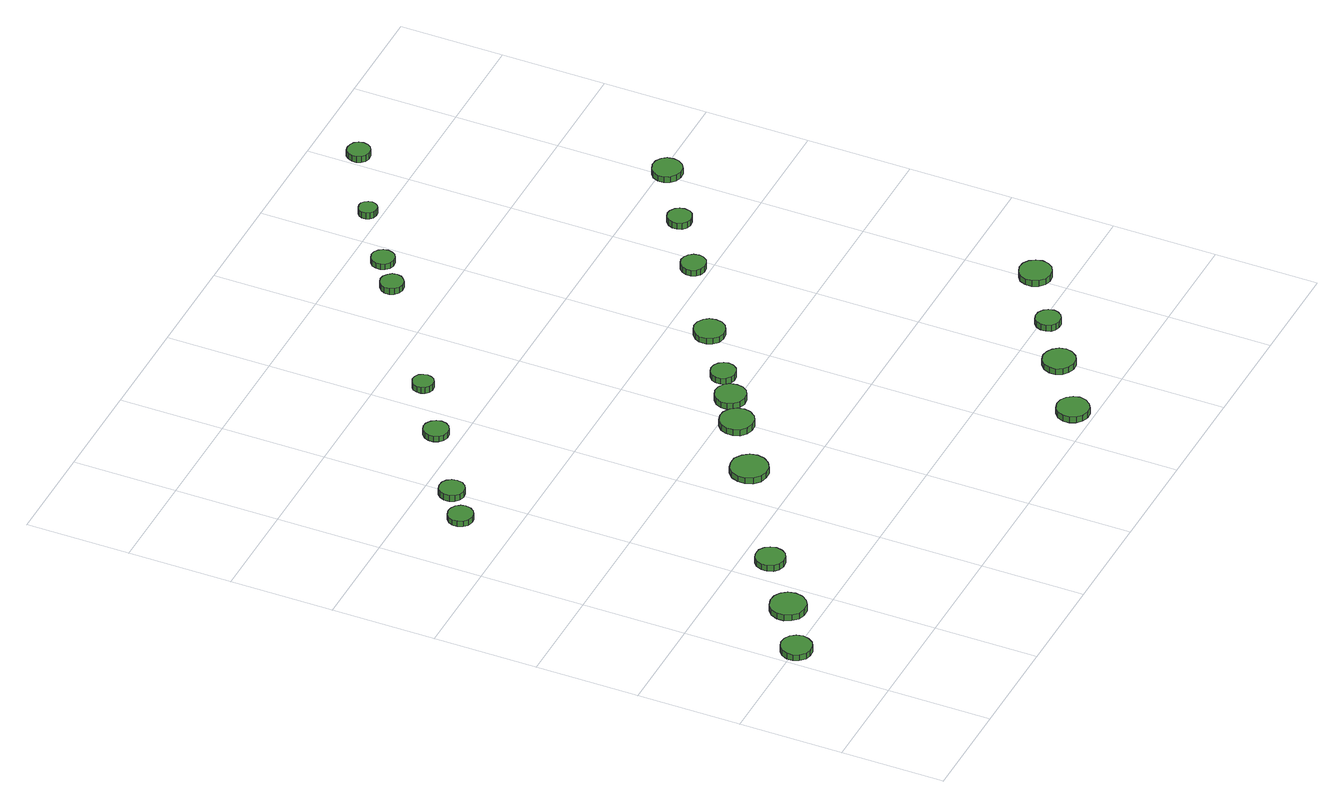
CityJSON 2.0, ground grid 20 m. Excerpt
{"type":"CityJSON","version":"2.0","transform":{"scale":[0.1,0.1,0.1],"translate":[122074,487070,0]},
"CityObjects":{
"tree1":{"type":"SolitaryVegetationObject","attributes":{"function":"something"},"geometry":[{"type":"MultiSurface","lod":"1","boundaries":[[[0,1,2,3,4,5,6,7,8,9,10,11,12,13,14]],[[15,16,17,18,19,20,21,22,23,24,25,26,27,28,29]],[[0,29,28,1]],[[1,28,27,2]],[[2,27,26,3]],[[3,26,25,4]],[[4,25,24,5]],[[5,24,23,6]],[[6,23,22,7]],[[7,22,21,8]],[[8,21,20,9]],[[9,20,19,10]],[[10,19,18,11]],[[11,18,17,12]],[[12,17,16,13]],[[13,16,15,14]],[[14,15,29,0]]]}]},
"tree2":{"type":"SolitaryVegetationObject","attributes":{"function":"something"},"geometry":[{"type":"MultiSurface","lod":"1","boundaries":[[[30,31,32,33,34,35,36,37,38,39,40,41,42,43,44]],[[45,46,47,48,49,50,51,52,53,54,55,56,57,58,59]],[[30,59,58,31]],[[31,58,57,32]],[[32,57,56,33]],[[33,56,55,34]],[[34,55,54,35]],[[35,54,53,36]],[[36,53,52,37]],[[37,52,51,38]],[[38,51,50,39]],[[39,50,49,40]],[[40,49,48,41]],[[41,48,47,42]],[[42,47,46,43]],[[43,46,45,44]],[[44,45,59,30]]]}]},
"tree3":{"type":"SolitaryVegetationObject","attributes":{"function":"something"},"geometry":[{"type":"MultiSurface","lod":"1","boundaries":[[[60,61,62,63,64,65,66,67,68,69,70,71,72,73,74]],[[75,76,77,78,79,80,81,82,83,84,85,86,87,88,89]],[[60,89,88,61]],[[61,88,87,62]],[[62,87,86,63]],[[63,86,85,64]],[[64,85,84,65]],[[65,84,83,66]],[[66,83,82,67]],[[67,82,81,68]],[[68,81,80,69]],[[69,80,79,70]],[[70,79,78,71]],[[71,78,77,72]],[[72,77,76,73]],[[73,76,75,74]],[[74,75,89,60]]]}]},
"tree4":{"type":"SolitaryVegetationObject","attributes":{"function":"something"},"geometry":[{"type":"MultiSurface","lod":"1","boundaries":[[[90,91,92,93,94,95,96,97,98,99,100,101,102,103,104]],[[105,106,107,108,109,110,111,112,113,114,115,116,117,118,119]],[[90,119,118,91]],[[91,118,117,92]],[[92,117,116,93]],[[93,116,115,94]],[[94,115,114,95]],[[95,114,113,96]],[[96,113,112,97]],[[97,112,111,98]],[[98,111,110,99]],[[99,110,109,100]],[[100,109,108,101]],[[101,108,107,102]],[[102,107,106,103]],[[103,106,105,104]],[[104,105,119,90]]]}]},
"tree5":{"type":"SolitaryVegetationObject","attributes":{"function":"something"},"geometry":[{"type":"MultiSurface","lod":"1","boundaries":[[[120,121,122,123,124,125,126,127,128,129,130,131,132,133,134]],[[135,136,137,138,139,140,141,142,143,144,145,146,147,148,149]],[[120,149,148,121]],[[121,148,147,122]],[[122,147,146,123]],[[123,146,145,124]],[[124,145,144,125]],[[125,144,143,126]],[[126,143,142,127]],[[127,142,141,128]],[[128,141,140,129]],[[129,140,139,130]],[[130,139,138,131]],[[131,138,137,132]],[[132,137,136,133]],[[133,136,135,134]],[[134,135,149,120]]]}]},
"tree6":{"type":"SolitaryVegetationObject","attributes":{"function":"something"},"geometry":[{"type":"MultiSurface","lod":"1","boundaries":[[[150,151,152,153,154,155,156,157,158,159,160,161,162,163,164]],[[165,166,167,168,169,170,171,172,173,174,175,176,177,178,179]],[[150,179,178,151]],[[151,178,177,152]],[[152,177,176,153]],[[153,176,175,154]],[[154,175,174,155]],[[155,174,173,156]],[[156,173,172,157]],[[157,172,171,158]],[[158,171,170,159]],[[159,170,169,160]],[[160,169,168,161]],[[161,168,167,162]],[[162,167,166,163]],[[163,166,165,164]],[[164,165,179,150]]]}]},
"tree7":{"type":"SolitaryVegetationObject","attributes":{"function":"something"},"geometry":[{"type":"MultiSurface","lod":"1","boundaries":[[[180,181,182,183,184,185,186,187,188,189,190,191,192,193,194]],[[195,196,197,198,199,200,201,202,203,204,205,206,207,208,209]],[[180,209,208,181]],[[181,208,207,182]],[[182,207,206,183]],[[183,206,205,184]],[[184,205,204,185]],[[185,204,203,186]],[[186,203,202,187]],[[187,202,201,188]],[[188,201,200,189]],[[189,200,199,190]],[[190,199,198,191]],[[191,198,197,192]],[[192,197,196,193]],[[193,196,195,194]],[[194,195,209,180]]]}]},
"tree8":{"type":"SolitaryVegetationObject","attributes":{"function":"something"},"geometry":[{"type":"MultiSurface","lod":"1","boundaries":[[[210,211,212,213,214,215,216,217,218,219,220,221,222,223,224]],[[225,226,227,228,229,230,231,232,233,234,235,236,237,238,239]],[[210,239,238,211]],[[211,238,237,212]],[[212,237,236,213]],[[213,236,235,214]],[[214,235,234,215]],[[215,234,233,216]],[[216,233,232,217]],[[217,232,231,218]],[[218,231,230,219]],[[219,230,229,220]],[[220,229,228,221]],[[221,228,227,222]],[[222,227,226,223]],[[223,226,225,224]],[[224,225,239,210]]]}]},
"tree9":{"type":"SolitaryVegetationObject","attributes":{"function":"something"},"geometry":[{"type":"MultiSurface","lod":"1","boundaries":[[[240,241,242,243,244,245,246,247,248,249,250,251,252,253,254]],[[255,256,257,258,259,260,261,262,263,264,265,266,267,268,269]],[[240,269,268,241]],[[241,268,267,242]],[[242,267,266,243]],[[243,266,265,244]],[[244,265,264,245]],[[245,264,263,246]],[[246,263,262,247]],[[247,262,261,248]],[[248,261,260,249]],[[249,260,259,250]],[[250,259,258,251]],[[251,258,257,252]],[[252,257,256,253]],[[253,256,255,254]],[[254,255,269,240]]]}]},
"tree10":{"type":"SolitaryVegetationObject","attributes":{"function":"something"},"geometry":[{"type":"MultiSurface","lod":"1","boundaries":[[[270,271,272,273,274,275,276,277,278,279,280,281,282,283,284]],[[285,286,287,288,289,290,291,292,293,294,295,296,297,298,299]],[[270,299,298,271]],[[271,298,297,272]],[[272,297,296,273]],[[273,296,295,274]],[[274,295,294,275]],[[275,294,293,276]],[[276,293,292,277]],[[277,292,291,278]],[[278,291,290,279]],[[279,290,289,280]],[[280,289,288,281]],[[281,288,287,282]],[[282,287,286,283]],[[283,286,285,284]],[[284,285,299,270]]]}]},
"tree11":{"type":"SolitaryVegetationObject","attributes":{"function":"something"},"geometry":[{"type":"MultiSurface","lod":"1","boundaries":[[[300,301,302,303,304,305,306,307,308,309,310,311,312,313,314]],[[315,316,317,318,319,320,321,322,323,324,325,326,327,328,329]],[[300,329,328,301]],[[301,328,327,302]],[[302,327,326,303]],[[303,326,325,304]],[[304,325,324,305]],[[305,324,323,306]],[[306,323,322,307]],[[307,322,321,308]],[[308,321,320,309]],[[309,320,319,310]],[[310,319,318,311]],[[311,318,317,312]],[[312,317,316,313]],[[313,316,315,314]],[[314,315,329,300]]]}]},
"tree12":{"type":"SolitaryVegetationObject","attributes":{"function":"something"},"geometry":[{"type":"MultiSurface","lod":"1","boundaries":[[[330,331,332,333,334,335,336,337,338,339,340,341,342,343,344]],[[345,346,347,348,349,350,351,352,353,354,355,356,357,358,359]],[[330,359,358,331]],[[331,358,357,332]],[[332,357,356,333]],[[333,356,355,334]],[[334,355,354,335]],[[335,354,353,336]],[[336,353,352,337]],[[337,352,351,338]],[[338,351,350,339]],[[339,350,349,340]],[[340,349,348,341]],[[341,348,347,342]],[[342,347,346,343]],[[343,346,345,344]],[[344,345,359,330]]]}]},
"tree13":{"type":"SolitaryVegetationObject","attributes":{"function":"something"},"geometry":[{"type":"MultiSurface","lod":"1","boundaries":[[[360,361,362,363,364,365,366,367,368,369,370,371,372,373,374]],[[375,376,377,378,379,380,381,382,383,384,385,386,387,388,389]],[[360,389,388,361]],[[361,388,387,362]],[[362,387,386,363]],[[363,386,385,364]],[[364,385,384,365]],[[365,384,383,366]],[[366,383,382,367]],[[367,382,381,368]],[[368,381,380,369]],[[369,380,379,370]],[[370,379,378,371]],[[371,378,377,372]],[[372,377,376,373]],[[373,376,375,374]],[[374,375,389,360]]]}]},
"tree14":{"type":"SolitaryVegetationObject","attributes":{"function":"something"},"geometry":[{"type":"MultiSurface","lod":"1","boundaries":[[[390,391,392,393,394,395,396,397,398,399,400,401,402,403,404]],[[405,406,407,408,409,410,411,412,413,414,415,416,417,418,419]],[[390,419,418,391]],[[391,418,417,392]],[[392,417,416,393]],[[393,416,415,394]],[[394,415,414,395]],[[395,414,413,396]],[[396,413,412,397]],[[397,412,411,398]],[[398,411,410,399]],[[399,410,409,400]],[[400,409,408,401]],[[401,408,407,402]],[[402,407,406,403]],[[403,406,405,404]],[[404,405,419,390]]]}]},
"tree15":{"type":"SolitaryVegetationObject","attributes":{"function":"something"},"geometry":[{"type":"MultiSurface","lod":"1","boundaries":[[[420,421,422,423,424,425,426,427,428,429,430,431,432,433,434]],[[435,436,437,438,439,440,441,442,443,444,445,446,447,448,449]],[[420,449,448,421]],[[421,448,447,422]],[[422,447,446,423]],[[423,446,445,424]],[[424,445,444,425]],[[425,444,443,426]],[[426,443,442,427]],[[427,442,441,428]],[[428,441,440,429]],[[429,440,439,430]],[[430,439,438,431]],[[431,438,437,432]],[[432,437,436,433]],[[433,436,435,434]],[[434,435,449,420]]]}]},
"tree16":{"type":"SolitaryVegetationObject","attributes":{"function":"something"},"geometry":[{"type":"MultiSurface","lod":"1","boundaries":[[[450,451,452,453,454,455,456,457,458,459,460,461,462,463,464]],[[465,466,467,468,469,470,471,472,473,474,475,476,477,478,479]],[[450,479,478,451]],[[451,478,477,452]],[[452,477,476,453]],[[453,476,475,454]],[[454,475,474,455]],[[455,474,473,456]],[[456,473,472,457]],[[457,472,471,458]],[[458,471,470,459]],[[459,470,469,460]],[[460,469,468,461]],[[461,468,467,462]],[[462,467,466,463]],[[463,466,465,464]],[[464,465,479,450]]]}]},
"tree17":{"type":"SolitaryVegetationObject","attributes":{"function":"something"},"geometry":[{"type":"MultiSurface","lod":"1","boundaries":[[[480,481,482,483,484,485,486,487,488,489,490,491,492,493,494]],[[495,496,497,498,499,500,501,502,503,504,505,506,507,508,509]],[[480,509,508,481]],[[481,508,507,482]],[[482,507,506,483]],[[483,506,505,484]],[[484,505,504,485]],[[485,504,503,486]],[[486,503,502,487]],[[487,502,501,488]],[[488,501,500,489]],[[489,500,499,490]],[[490,499,498,491]],[[491,498,497,492]],[[492,497,496,493]],[[493,496,495,494]],[[494,495,509,480]]]}]},
"tree18":{"type":"SolitaryVegetationObject","attributes":{"function":"something"},"geometry":[{"type":"MultiSurface","lod":"1","boundaries":[[[510,511,512,513,514,515,516,517,518,519,520,521,522,523,524]],[[525,526,527,528,529,530,531,532,533,534,535,536,537,538,539]],[[510,539,538,511]],[[511,538,537,512]],[[512,537,536,513]],[[513,536,535,514]],[[514,535,534,515]],[[515,534,533,516]],[[516,533,532,517]],[[517,532,531,518]],[[518,531,530,519]],[[519,530,529,520]],[[520,529,528,521]],[[521,528,527,522]],[[522,527,526,523]],[[523,526,525,524]],[[524,525,539,510]]]}]},
"tree19":{"type":"SolitaryVegetationObject","attributes":{"function":"something"},"geometry":[{"type":"MultiSurface","lod":"1","boundaries":[[[540,541,542,543,544,545,546,547,548,549,550,551,552,553,554]],[[555,556,557,558,559,560,561,562,563,564,565,566,567,568,569]],[[540,569,568,541]],[[541,568,567,542]],[[542,567,566,543]],[[543,566,565,544]],[[544,565,564,545]],[[545,564,563,546]],[[546,563,562,547]],[[547,562,561,548]],[[548,561,560,549]],[[549,560,559,550]],[[550,559,558,551]],[[551,558,557,552]],[[552,557,556,553]],[[553,556,555,554]],[[554,555,569,540]]]}]},
"tree20":{"type":"SolitaryVegetationObject","attributes":{"function":"something"},"geometry":[{"type":"MultiSurface","lod":"1","boundaries":[[[570,571,572,573,574,575,576,577,578,579,580,581,582,583,584]],[[585,586,587,588,589,590,591,592,593,594,595,596,597,598,599]],[[570,599,598,571]],[[571,598,597,572]],[[572,597,596,573]],[[573,596,595,574]],[[574,595,594,575]],[[575,594,593,576]],[[576,593,592,577]],[[577,592,591,578]],[[578,591,590,579]],[[579,590,589,580]],[[580,589,588,581]],[[581,588,587,582]],[[582,587,586,583]],[[583,586,585,584]],[[584,585,599,570]]]}]},
"tree21":{"type":"SolitaryVegetationObject","attributes":{"function":"something"},"geometry":[{"type":"MultiSurface","lod":"1","boundaries":[[[600,601,602,603,604,605,606,607,608,609,610,611,612,613,614]],[[615,616,617,618,619,620,621,622,623,624,625,626,627,628,629]],[[600,629,628,601]],[[601,628,627,602]],[[602,627,626,603]],[[603,626,625,604]],[[604,625,624,605]],[[605,624,623,606]],[[606,623,622,607]],[[607,622,621,608]],[[608,621,620,609]],[[609,620,619,610]],[[610,619,618,611]],[[611,618,617,612]],[[612,617,616,613]],[[613,616,615,614]],[[614,615,629,600]]]}]},
"tree22":{"type":"SolitaryVegetationObject","attributes":{"function":"something"},"geometry":[{"type":"MultiSurface","lod":"1","boundaries":[[[630,631,632,633,634,635,636,637,638,639,640,641,642,643,644]],[[645,646,647,648,649,650,651,652,653,654,655,656,657,658,659]],[[630,659,658,631]],[[631,658,657,632]],[[632,657,656,633]],[[633,656,655,634]],[[634,655,654,635]],[[635,654,653,636]],[[636,653,652,637]],[[637,652,651,638]],[[638,651,650,639]],[[639,650,649,640]],[[640,649,648,641]],[[641,648,647,642]],[[642,647,646,643]],[[643,646,645,644]],[[644,645,659,630]]]}]},
"tree23":{"type":"SolitaryVegetationObject","attributes":{"function":"something"},"geometry":[{"type":"MultiSurface","lod":"1","boundaries":[[[660,661,662,663,664,665,666,667,668,669,670,671,672,673,674]],[[675,676,677,678,679,680,681,682,683,684,685,686,687,688,689]],[[660,689,688,661]],[[661,688,687,662]],[[662,687,686,663]],[[663,686,685,664]],[[664,685,684,665]],[[665,684,683,666]],[[666,683,682,667]],[[667,682,681,668]],[[668,681,680,669]],[[669,680,679,670]],[[670,679,678,671]],[[671,678,677,672]],[[672,677,676,673]],[[673,676,675,674]],[[674,675,689,660]]]}]}
},
"vertices":[
[65,197,16],[62,209,16],[55,219,16],[44,225,16],[32,226,16],[21,222,16],[12,214,16],[7,203,16],[7,191,16],[12,180,16],[21,171,16],[32,168,16],[44,169,16],[55,175,16],[62,185,16],[62,185,3],[55,175,3],[44,169,3],[32,168,3],[21,171,3],[12,180,3],[7,191,3],[7,203,3],[12,214,3],[21,222,3],[32,226,3],[44,225,3],[55,219,3],[62,209,3],[65,197,3],
[173,261,16],[170,275,16],[162,286,16],[150,293,16],[136,294,16],[122,290,16],[112,281,16],[106,268,16],[106,254,16],[112,241,16],[122,231,16],[136,227,16],[150,228,16],[162,235,16],[170,247,16],[170,247,3],[162,235,3],[150,228,3],[136,227,3],[122,231,3],[112,241,3],[106,254,3],[106,268,3],[112,281,3],[122,290,3],[136,294,3],[150,293,3],[162,286,3],[170,275,3],[173,261,3],
[274,345,21],[271,356,21],[265,365,21],[255,371,21],[243,372,21],[232,369,21],[224,361,21],[219,350,21],[219,339,21],[224,328,21],[232,321,21],[243,317,21],[255,318,21],[265,324,21],[271,333,21],[271,333,8],[265,324,8],[255,318,8],[243,317,8],[232,321,8],[224,328,8],[219,339,8],[219,350,8],[224,361,8],[232,369,8],[243,372,8],[255,371,8],[265,365,8],[271,356,8],[274,345,8],
[158,902,17],[156,911,17],[150,919,17],[141,924,17],[132,925,17],[122,922,17],[115,916,17],[111,907,17],[111,897,17],[115,888,17],[122,881,17],[132,878,17],[141,879,17],[150,884,17],[156,892,17],[156,892,5],[150,884,5],[141,879,5],[132,878,5],[122,881,5],[115,888,5],[111,897,5],[111,907,5],[115,916,5],[122,922,5],[132,925,5],[141,924,5],[150,919,5],[156,911,5],[158,902,5],
[222,948,15],[220,958,15],[214,966,15],[206,971,15],[196,972,15],[186,969,15],[179,962,15],[175,953,15],[175,943,15],[179,934,15],[186,927,15],[196,924,15],[206,925,15],[214,930,15],[220,938,15],[220,938,2],[214,930,2],[206,925,2],[196,924,2],[186,927,2],[179,934,2],[175,943,2],[175,953,2],[179,962,2],[186,969,2],[196,972,2],[206,971,2],[214,966,2],[220,958,2],[222,948,2],
[511,491,16],[508,505,16],[499,517,16],[486,525,16],[472,526,16],[458,522,16],[447,512,16],[441,498,16],[441,484,16],[447,470,16],[458,460,16],[472,456,16],[486,457,16],[499,465,16],[508,477,16],[508,477,3],[499,465,3],[486,457,3],[472,456,3],[458,460,3],[447,470,3],[441,484,3],[441,498,3],[447,512,3],[458,522,3],[472,526,3],[486,525,3],[499,517,3],[508,505,3],[511,491,3],
[366,1045,16],[364,1055,16],[358,1063,16],[349,1068,16],[340,1069,16],[330,1066,16],[323,1059,16],[319,1050,16],[319,1040,16],[323,1031,16],[330,1024,16],[340,1021,16],[349,1022,16],[358,1027,16],[364,1035,16],[364,1035,4],[358,1027,4],[349,1022,4],[340,1021,4],[330,1024,4],[323,1031,4],[319,1040,4],[319,1050,4],[323,1059,4],[330,1066,4],[340,1069,4],[349,1068,4],[358,1063,4],[364,1055,4],[366,1045,4],
[625,569,15],[622,582,15],[614,593,15],[602,600,15],[589,601,15],[576,597,15],[566,588,15],[561,576,15],[561,563,15],[566,550,15],[576,541,15],[589,537,15],[602,538,15],[614,545,15],[622,556,15],[622,556,2],[614,545,2],[602,538,2],[589,537,2],[576,541,2],[566,550,2],[561,563,2],[561,576,2],[566,588,2],[576,597,2],[589,601,2],[602,600,2],[614,593,2],[622,582,2],[625,569,2],
[474,1122,20],[472,1130,20],[468,1137,20],[460,1141,20],[452,1142,20],[444,1139,20],[438,1134,20],[435,1126,20],[435,1118,20],[438,1110,20],[444,1105,20],[452,1102,20],[460,1103,20],[468,1107,20],[472,1114,20],[472,1114,7],[468,1107,7],[460,1103,7],[452,1102,7],[444,1105,7],[438,1110,7],[435,1118,7],[435,1126,7],[438,1134,7],[444,1139,7],[452,1142,7],[460,1141,7],[468,1137,7],[472,1130,7],[474,1122,7],
[683,610,16],[681,622,16],[674,632,16],[663,638,16],[651,639,16],[639,635,16],[630,627,16],[625,616,16],[625,604,16],[630,593,16],[639,585,16],[651,581,16],[663,582,16],[674,588,16],[681,598,16],[681,598,3],[674,588,3],[663,582,3],[651,581,3],[639,585,3],[630,593,3],[625,604,3],[625,616,3],[630,627,3],[639,635,3],[651,639,3],[663,638,3],[674,632,3],[681,622,3],[683,610,3],
[899,36,21],[896,48,21],[888,58,21],[877,65,21],[865,66,21],[853,62,21],[843,54,21],[838,42,21],[838,29,21],[843,18,21],[853,9,21],[865,5,21],[877,6,21],[888,13,21],[896,23,21],[896,23,8],[888,13,8],[877,6,8],[865,5,8],[853,9,8],[843,18,8],[838,29,8],[838,42,8],[843,54,8],[853,62,8],[865,66,8],[877,65,8],[888,58,8],[896,48,8],[899,36,8],
[734,650,16],[732,659,16],[726,667,16],[717,672,16],[707,673,16],[698,670,16],[691,664,16],[687,655,16],[687,645,16],[691,636,16],[698,629,16],[707,626,16],[717,627,16],[726,632,16],[732,640,16],[732,640,3],[726,632,3],[717,627,3],[707,626,3],[698,629,3],[691,636,3],[687,645,3],[687,655,3],[691,664,3],[698,670,3],[707,673,3],[717,672,3],[726,667,3],[732,659,3],[734,650,3],
[1018,117,20],[1015,130,20],[1007,140,20],[996,146,20],[984,148,20],[972,144,20],[962,135,20],[957,123,20],[957,111,20],[962,99,20],[972,91,20],[984,87,20],[996,88,20],[1007,94,20],[1015,105,20],[1015,105,7],[1007,94,7],[996,88,7],[984,87,7],[972,91,7],[962,99,7],[957,111,7],[957,123,7],[962,135,7],[972,144,7],[984,148,7],[996,146,7],[1007,140,7],[1015,130,7],[1018,117,7],
[841,724,15],[839,736,15],[832,745,15],[821,752,15],[809,753,15],[797,749,15],[788,741,15],[783,730,15],[783,717,15],[788,706,15],[797,698,15],[809,694,15],[821,696,15],[832,702,15],[839,712,15],[839,712,3],[832,702,3],[821,696,3],[809,694,3],[797,698,3],[788,706,3],[783,717,3],[783,730,3],[788,741,3],[797,749,3],[809,753,3],[821,752,3],[832,745,3],[839,736,3],[841,724,3],
[718,1294,20],[716,1303,20],[710,1310,20],[703,1315,20],[694,1316,20],[685,1313,20],[678,1307,20],[674,1299,20],[674,1289,20],[678,1281,20],[685,1275,20],[694,1272,20],[703,1273,20],[710,1278,20],[716,1285,20],[716,1285,7],[710,1278,7],[703,1273,7],[694,1272,7],[685,1275,7],[678,1281,7],[674,1289,7],[674,1299,7],[678,1307,7],[685,1313,7],[694,1316,7],[703,1315,7],[710,1310,7],[716,1303,7],[718,1294,7],
[1113,185,19],[1111,195,19],[1105,203,19],[1096,208,19],[1086,209,19],[1077,206,19],[1070,199,19],[1066,190,19],[1066,180,19],[1070,171,19],[1077,165,19],[1086,162,19],[1096,163,19],[1105,168,19],[1111,176,19],[1111,176,6],[1105,168,6],[1096,163,6],[1086,162,6],[1077,165,6],[1070,171,6],[1066,180,6],[1066,190,6],[1070,199,6],[1077,206,6],[1086,209,6],[1096,208,6],[1105,203,6],[1111,195,6],[1113,185,6],
[778,1339,18],[776,1348,18],[771,1355,18],[763,1360,18],[754,1361,18],[745,1358,18],[738,1352,18],[735,1344,18],[735,1335,18],[738,1326,18],[745,1320,18],[754,1317,18],[763,1318,18],[771,1323,18],[776,1330,18],[776,1330,6],[771,1323,6],[763,1318,6],[754,1317,6],[745,1320,6],[738,1326,6],[735,1335,6],[735,1344,6],[738,1352,6],[745,1358,6],[754,1361,6],[763,1360,6],[771,1355,6],[776,1348,6],[778,1339,6],
[1000,830,15],[998,840,15],[992,848,15],[983,853,15],[974,854,15],[964,851,15],[957,844,15],[953,835,15],[953,825,15],[957,816,15],[964,810,15],[974,807,15],[983,808,15],[992,813,15],[998,821,15],[998,821,2],[992,813,2],[983,808,2],[974,807,2],[964,810,2],[957,816,2],[953,825,2],[953,835,2],[957,844,2],[964,851,2],[974,854,2],[983,853,2],[992,848,2],[998,840,2],[1000,830,2],
[1238,265,17],[1235,277,17],[1228,287,17],[1217,294,17],[1204,295,17],[1192,291,17],[1182,283,17],[1177,271,17],[1177,258,17],[1182,247,17],[1192,238,17],[1204,234,17],[1217,236,17],[1228,242,17],[1235,252,17],[1235,252,4],[1228,242,4],[1217,236,4],[1204,234,4],[1192,238,4],[1182,247,4],[1177,258,4],[1177,271,4],[1182,283,4],[1192,291,4],[1204,295,4],[1217,294,4],[1228,287,4],[1235,277,4],[1238,265,4],
[892,1423,20],[890,1430,20],[886,1436,20],[880,1440,20],[873,1440,20],[866,1438,20],[860,1433,20],[857,1427,20],[857,1419,20],[860,1413,20],[866,1408,20],[873,1406,20],[880,1406,20],[886,1410,20],[890,1416,20],[890,1416,7],[886,1410,7],[880,1406,7],[873,1406,7],[866,1408,7],[860,1413,7],[857,1419,7],[857,1427,7],[860,1433,7],[866,1438,7],[873,1440,7],[880,1440,7],[886,1436,7],[890,1430,7],[892,1423,7],
[1111,909,16],[1109,918,16],[1104,926,16],[1095,931,16],[1086,932,16],[1077,929,16],[1070,922,16],[1066,913,16],[1066,904,16],[1070,895,16],[1077,889,16],[1086,886,16],[1095,887,16],[1104,891,16],[1109,899,16],[1109,899,3],[1104,891,3],[1095,887,3],[1086,886,3],[1077,889,3],[1070,895,3],[1066,904,3],[1066,913,3],[1070,922,3],[1077,929,3],[1086,932,3],[1095,931,3],[1104,926,3],[1109,918,3],[1111,909,3],
[1044,1509,19],[1042,1518,19],[1037,1525,19],[1029,1529,19],[1020,1530,19],[1011,1528,19],[1005,1522,19],[1001,1513,19],[1001,1504,19],[1005,1496,19],[1011,1490,19],[1020,1487,19],[1029,1488,19],[1037,1493,19],[1042,1500,19],[1042,1500,6],[1037,1493,6],[1029,1488,6],[1020,1487,6],[1011,1490,6],[1005,1496,6],[1001,1504,6],[1001,1513,6],[1005,1522,6],[1011,1528,6],[1020,1530,6],[1029,1529,6],[1037,1525,6],[1042,1518,6],[1044,1509,6],
[1238,989,14],[1236,1001,14],[1229,1010,14],[1219,1016,14],[1207,1017,14],[1196,1013,14],[1187,1006,14],[1182,995,14],[1182,983,14],[1187,973,14],[1196,965,14],[1207,961,14],[1219,962,14],[1229,968,14],[1236,978,14],[1236,978,1],[1229,968,1],[1219,962,1],[1207,961,1],[1196,965,1],[1187,973,1],[1182,983,1],[1182,995,1],[1187,1006,1],[1196,1013,1],[1207,1017,1],[1219,1016,1],[1229,1010,1],[1236,1001,1],[1238,989,1]
]}
